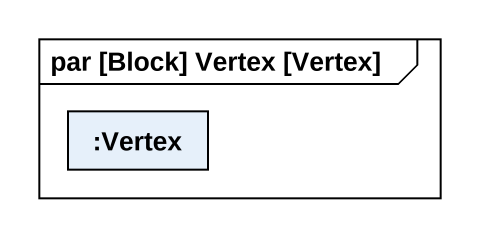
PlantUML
@startuml
mainframe par [Block] Vertex [Vertex]
rectangle ":Vertex" as Vertex
@enduml
